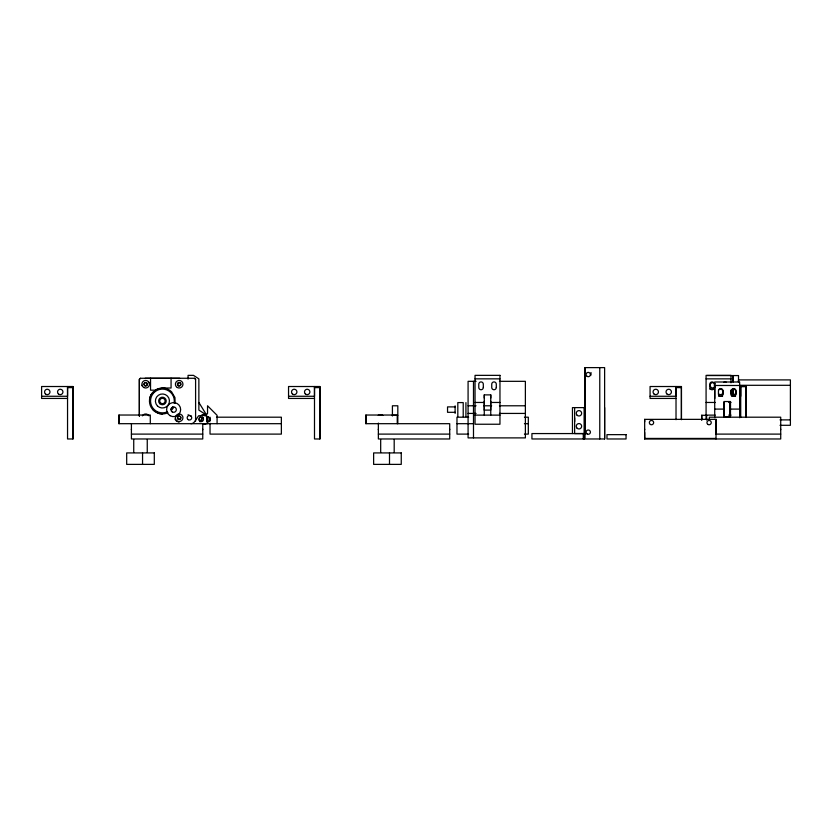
<?xml version="1.0" encoding="UTF-8"?>
<svg xmlns="http://www.w3.org/2000/svg" width="832" height="832" viewBox="0 0 832 832"><rect width="100%" height="100%" fill="white"/><g stroke="black" fill="none" stroke-linecap="round" stroke-linejoin="round"><path stroke-width="1.25" d="M41.6 396.261L67.548 396.261L67.548 386.526L67.548 438.974L72.956 438.974L72.946 386.526L41.6 386.516L41.6 398.434L67.548 398.434M281.372 423.686L118.955 423.686L118.955 415.033L150.301 415.033L150.301 423.686M131.414 429.728L131.414 429.135M195.593 421.148L195.593 379.35L194.511 378.269L140.442 378.269L139.36 379.35L139.36 416.083L139.36 379.35L140.442 378.269M202.758 429.728L202.758 429.135M288.548 396.261L314.496 396.261L314.496 386.526L314.496 438.974L319.894 438.974L319.894 386.526L288.548 386.516L288.548 398.434L314.496 398.434M378.362 423.093L378.362 438.974L449.706 438.974L449.706 423.686L365.903 423.686L365.903 415.033L397.249 415.033L397.249 423.686M378.362 429.728L378.362 429.135M449.706 429.728L449.706 429.135M484.266 410.02L484.266 394.888L490.766 394.888L490.755 410.093L484.266 410.093M574.631 421.668L574.631 417.882M574.631 407.618L574.631 433.566L584.376 433.566L531.929 433.566L531.929 438.963L584.376 438.963L584.376 407.618L572.458 407.618L572.458 433.566M585.021 434.106L585.021 367.619L604.625 367.619L604.625 438.963L585.021 438.974L585.021 367.619M604.625 438.963L604.625 407.618M709.374 419.786L709.374 417.196L780.718 417.196L780.718 438.974L644.665 438.974L644.665 432.484M644.665 429.728L644.665 429.135M681.418 386.526L681.429 419.702L681.429 386.526L650.073 386.516L650.073 398.434L676.021 398.434M701.75 420.066L701.75 415.241L706.618 415.386M706.618 420.066L706.618 415.241M716.019 434.106L716.019 419.359L644.665 419.359L644.665 438.974M714.719 409.094L723.944 409.094L723.944 416.686L730.434 416.728L730.444 401.523L723.944 401.523L723.944 416.728M733.106 394.555L733.106 389.49M733.106 381.888L733.106 375.565L733.096 381.711M738.504 381.909L738.514 375.565L707.158 375.554M746.127 417.227L746.127 386.526L740.719 386.516L740.719 417.518M780.718 429.728L780.718 429.135M484.276 398.039L484.286 394.888M490.766 398.039L490.766 394.888M730.434 406.786L730.444 401.523M175.105 403.218L174.959 397.623L171.6 391.81A12.969 12.969 0 0 0 155.938 389.75L151.195 394.493L149.895 397.623M171.6 410.155L173.659 407.472M199.846 421.117L203.268 417.695M204.974 415.99L207.542 413.431L207.542 405.787L217.079 415.324L217.079 423.686M155.938 389.75L162.427 388.014L171.07 388.014L171.07 378.269M190.913 423.686L192.036 423.53A4.326 4.326 0 0 0 194.657 421.512L198.588 415.792L205.504 415.241L207.324 417.04L207.324 423.686M145.132 378.279L179.722 378.279M475.041 378.851L499.959 378.851M706.077 378.862L730.995 378.862M476.081 381.326L468.083 381.326L468.083 437.892L525.377 437.892L525.377 381.326L499.439 381.326M739.804 385.299L790.4 385.299M714.719 385.486L739.638 385.486M67.548 387.608L72.946 387.608M314.496 387.608L319.894 387.608M676.021 387.608L681.418 387.608M709.758 389.085L713.648 389.085M155.376 390.177L150.54 390.177L150.54 378.269M650.073 396.261L676.021 396.261L676.021 386.526L676.021 419.702M718.671 396.261L722.561 396.261M731.64 396.261L735.54 396.261M475.041 402.459L484.266 402.459L484.266 415.116M499.959 402.459L490.755 402.459L490.755 415.116M706.077 402.459L715.302 402.459M728.697 402.459L730.995 402.459M468.083 405.787L476.081 405.787M483.87 405.787L491.65 405.787M499.439 405.787L525.377 405.787M455.052 406.9L447.543 406.9L447.543 412.308L455.052 412.308M730.434 409.094L739.638 409.094M468.083 413.431L476.081 413.431M499.439 413.431L525.377 413.431M475.041 415.116L499.959 415.116M706.077 415.126L715.302 415.126M728.697 415.126L730.995 415.126M392.413 415.324L397.821 415.324M216.507 417.196L281.372 417.196L281.372 434.106L210.028 434.106L210.028 423.238M468.645 417.196L456.976 417.196L456.976 434.106L468.645 434.106M524.43 417.196L528.32 417.196L528.32 434.106L524.43 434.106M780.021 419.89L790.4 419.89M456.976 423.686L473.491 423.686M524.43 423.686L528.32 423.686M780.021 425.298L790.4 425.298L790.4 379.902L738.514 379.902L738.514 382.054M131.414 434.106L202.758 434.106M378.362 434.106L449.706 434.106M715.863 434.106L780.718 434.106M644.665 438.433L716.019 438.433M162.427 413.951L159.068 413.514L153.254 410.155M200.741 415.896A4.888 4.888 0 0 1 206.648 415.116L198.869 410.093L198.869 378.851L193.461 375.357L188.063 375.357L188.063 379.08M188.063 414.731L188.968 415.324A23.681 23.681 0 0 1 191.235 416.073M194.511 378.269L195.593 379.35M198.869 402.459L206.648 415.116M148.949 382.335L149.323 383.25M142.012 385.206L142.397 386.121M740.719 396.261L740.719 386.526L746.127 386.526L746.127 417.518M644.665 419.359L644.665 421.886M739.638 417.737L739.638 381.992L714.719 381.992L714.719 417.737M733.106 389.085L733.106 395.106M730.995 382.803L730.995 375.367L706.077 375.367L706.077 419.359M730.995 390.042L730.995 395.2M730.434 406.536L730.434 416.686M729.633 402.21L729.633 416.26M724.235 402.21L724.235 416.26M716.019 419.359L716.019 438.974M714.782 386.516L714.782 398.434M701.75 415.241L701.75 419.942M599.768 367.619L599.768 438.963M591.011 372.538L591.011 375.086M584.376 407.618L584.376 438.963M583.294 433.566L583.294 438.963M490.755 401.294L490.755 402.262M484.266 401.294L484.266 402.262M473.491 381.326L473.491 437.892M465.92 402.584L465.92 416.634M463.216 416.634L463.216 402.584L457.818 402.584L457.818 416.634M455.114 405.829L455.114 413.39M397.821 423.686L397.821 405.787L392.413 405.787L392.413 415.99M394.191 439.514L394.191 452.483M389.501 452.92L389.501 464.381M380.682 439.514L380.682 452.483M365.903 415.033L365.903 423.686M319.904 386.526L319.894 438.974M210.028 417.196L210.028 421.086M206.908 418.049L206.908 420.659M202.758 423.686L202.758 438.974L131.414 438.974L131.414 423.686M147.254 439.514L147.254 452.483M142.553 452.92L142.553 464.381M133.734 439.514L133.734 452.483M118.955 415.033L118.955 423.686M72.956 386.526L72.946 438.974M167.908 412.734A12.969 12.969 0 0 1 153.254 391.81M142.397 415.844A3.786 3.786 0 0 1 148.949 415.844M179.182 422.063A4.326 4.326 0 0 1 178.058 421.918M177.018 421.481A4.326 4.326 0 0 1 176.124 420.794M175.438 419.9A4.326 4.326 0 0 1 175.001 418.86M176.509 415.064A3.786 3.786 0 0 1 182.738 416.447A3.786 3.786 0 0 1 178.849 421.502A3.786 3.786 0 0 1 175.906 415.844M172.723 406.931A11.887 11.887 0 0 1 170.83 409.386M167.45 411.757A11.887 11.887 0 0 1 150.852 403.728A11.887 11.887 0 0 1 162.084 389.095A11.887 11.887 0 0 1 174.138 403.052M201.864 420.701A2.704 2.704 0 0 1 202.852 417.009M208.437 416.905A4.888 4.888 0 0 1 208.437 421.793M207.657 422.812A4.888 4.888 0 0 1 202.935 424.07M199.971 421.793A4.888 4.888 0 0 1 199.971 416.905M195.499 418.246A23.681 23.681 0 0 1 196.487 418.922M206.783 417.383A2.267 2.267 0 0 1 210.184 419.349A2.267 2.267 0 0 1 206.783 421.325M718.546 390.031A2.704 2.704 0 0 1 722.363 390.031A2.704 2.704 0 0 1 722.363 393.848A2.704 2.704 0 0 1 718.546 393.848M730.818 391.238A2.704 2.704 0 0 1 734.978 389.73A2.704 2.704 0 0 1 734.978 394.15A2.704 2.704 0 0 1 730.818 392.642M723.923 382.231A2.267 2.267 0 0 1 726.19 382.231M715.177 386.651A2.704 2.704 0 0 1 711.1 387.369A2.704 2.704 0 0 1 711.1 383.23A2.704 2.704 0 0 1 715.177 383.947M378.362 415.241L382.689 415.386L378.362 415.241M499.959 375.357L475.041 375.357L475.041 424.237L499.959 424.237L499.959 375.357M626.059 434.647L606.975 434.647L606.975 438.974L626.059 438.974L626.059 434.647M154.305 452.92L126.682 452.92L126.682 464.381L154.305 464.381L154.305 452.92M401.253 452.92L373.63 452.92L373.63 464.381L401.253 464.381L401.253 452.92M202.322 417.383L201.77 417.165A2.267 2.267 0 0 0 198.952 418.964A2.267 2.267 0 0 0 200.99 421.616A2.267 2.267 0 0 0 203.455 419.349L203.372 418.766A2.267 2.267 0 0 0 202.322 417.383M735.956 394.098L735.956 390.822A2.267 2.267 0 0 0 733.689 388.554A2.267 2.267 0 0 0 731.422 390.822L731.422 394.098A2.267 2.267 0 0 0 733.689 396.375A2.267 2.267 0 0 0 735.956 394.098M722.987 394.098L722.987 390.822A2.267 2.267 0 0 0 720.72 388.554A2.267 2.267 0 0 0 718.453 390.822L718.453 394.098A2.267 2.267 0 0 0 720.72 396.375A2.267 2.267 0 0 0 722.987 394.098M714.355 387.473L714.355 384.197A2.267 2.267 0 0 0 712.078 381.93A2.267 2.267 0 0 0 709.81 384.197L709.81 387.473A2.267 2.267 0 0 0 712.078 389.74A2.267 2.267 0 0 0 714.355 387.473M496.288 387.462L496.288 384.186A2.267 2.267 0 0 0 494.01 381.919A2.267 2.267 0 0 0 491.743 384.186L491.743 387.462A2.267 2.267 0 0 0 494.01 389.73A2.267 2.267 0 0 0 496.288 387.462M483.309 387.462L483.309 384.186A2.267 2.267 0 0 0 481.042 381.919A2.267 2.267 0 0 0 478.774 384.186L478.774 387.462A2.267 2.267 0 0 0 481.042 389.73A2.267 2.267 0 0 0 483.309 387.462M188.313 419.702A2.267 2.267 0 0 0 191.724 417.737A2.267 2.267 0 0 0 188.313 415.771A2.267 2.267 0 0 0 188.313 419.702M177.289 387.504A3.786 3.786 0 0 0 182.967 384.228A3.786 3.786 0 0 0 177.289 380.952A3.786 3.786 0 0 0 177.289 387.504M143.78 387.504A3.786 3.786 0 0 0 149.458 384.228A3.786 3.786 0 0 0 143.78 380.952A3.786 3.786 0 0 0 143.78 387.504M178.318 385.726A1.726 1.726 0 0 0 180.908 384.228A1.726 1.726 0 0 0 178.318 382.73A1.726 1.726 0 0 0 178.318 385.726M178.318 419.234A1.726 1.726 0 0 0 180.908 417.737A1.726 1.726 0 0 0 178.318 416.239A1.726 1.726 0 0 0 178.318 419.234M144.81 385.726A1.726 1.726 0 0 0 147.399 384.228A1.726 1.726 0 0 0 144.81 382.73A1.726 1.726 0 0 0 144.81 385.726M172.286 411.954A2.704 2.704 0 0 0 176.342 409.614A2.704 2.704 0 0 0 172.286 407.274A2.704 2.704 0 0 0 172.286 411.954M170.123 415.698A7.03 7.03 0 0 0 180.658 409.614A7.03 7.03 0 0 0 170.123 403.52A7.03 7.03 0 0 0 170.123 415.698M157.456 405.954A7.03 7.03 0 0 0 169.208 402.802A7.03 7.03 0 0 0 160.607 394.202A7.03 7.03 0 0 0 157.456 405.954M160.514 402.896A2.704 2.704 0 0 0 165.038 401.679A2.704 2.704 0 0 0 161.73 398.372A2.704 2.704 0 0 0 160.514 402.896M159.754 403.666A3.786 3.786 0 0 0 166.078 401.97A3.786 3.786 0 0 0 161.45 397.332A3.786 3.786 0 0 0 159.754 403.666M178.11 418.808A1.518 1.518 0 0 0 180.648 418.132A1.518 1.518 0 0 0 178.786 416.27A1.518 1.518 0 0 0 178.11 418.808M144.602 385.299A1.518 1.518 0 0 0 147.129 384.613A1.518 1.518 0 0 0 145.278 382.762A1.518 1.518 0 0 0 144.602 385.299M178.11 385.299A1.518 1.518 0 0 0 180.648 384.613A1.518 1.518 0 0 0 178.786 382.762A1.518 1.518 0 0 0 178.11 385.299M45.365 393.848A2.704 2.704 0 0 0 49.889 392.642A2.704 2.704 0 0 0 46.571 389.334A2.704 2.704 0 0 0 45.365 393.848M58.334 393.848A2.704 2.704 0 0 0 62.858 392.642A2.704 2.704 0 0 0 59.55 389.334A2.704 2.704 0 0 0 58.334 393.848M292.313 393.848A2.704 2.704 0 0 0 296.837 392.642A2.704 2.704 0 0 0 293.519 389.334A2.704 2.704 0 0 0 292.313 393.848M305.282 393.848A2.704 2.704 0 0 0 309.806 392.642A2.704 2.704 0 0 0 306.498 389.334A2.704 2.704 0 0 0 305.282 393.848M577.044 415.199A2.704 2.704 0 0 0 581.568 413.993A2.704 2.704 0 0 0 578.261 410.686A2.704 2.704 0 0 0 577.044 415.199M577.044 428.178A2.704 2.704 0 0 0 581.568 426.962A2.704 2.704 0 0 0 578.261 423.654A2.704 2.704 0 0 0 577.044 428.178M587.184 434.013A2.163 2.163 0 0 0 590.418 432.141A2.163 2.163 0 0 0 587.184 430.269A2.163 2.163 0 0 0 587.184 434.013M587.184 376.418A2.163 2.163 0 0 0 590.418 374.546A2.163 2.163 0 0 0 587.184 372.674A2.163 2.163 0 0 0 587.184 376.418M650.416 424.476A2.163 2.163 0 0 0 653.661 422.604A2.163 2.163 0 0 0 650.416 420.732A2.163 2.163 0 0 0 650.416 424.476M708.011 424.476A2.163 2.163 0 0 0 711.256 422.604A2.163 2.163 0 0 0 708.011 420.732A2.163 2.163 0 0 0 708.011 424.476M653.838 393.848A2.704 2.704 0 0 0 658.362 392.642A2.704 2.704 0 0 0 655.054 389.334A2.704 2.704 0 0 0 653.838 393.848M666.806 393.848A2.704 2.704 0 0 0 671.33 392.642A2.704 2.704 0 0 0 668.023 389.334A2.704 2.704 0 0 0 666.806 393.848"/></g></svg>
